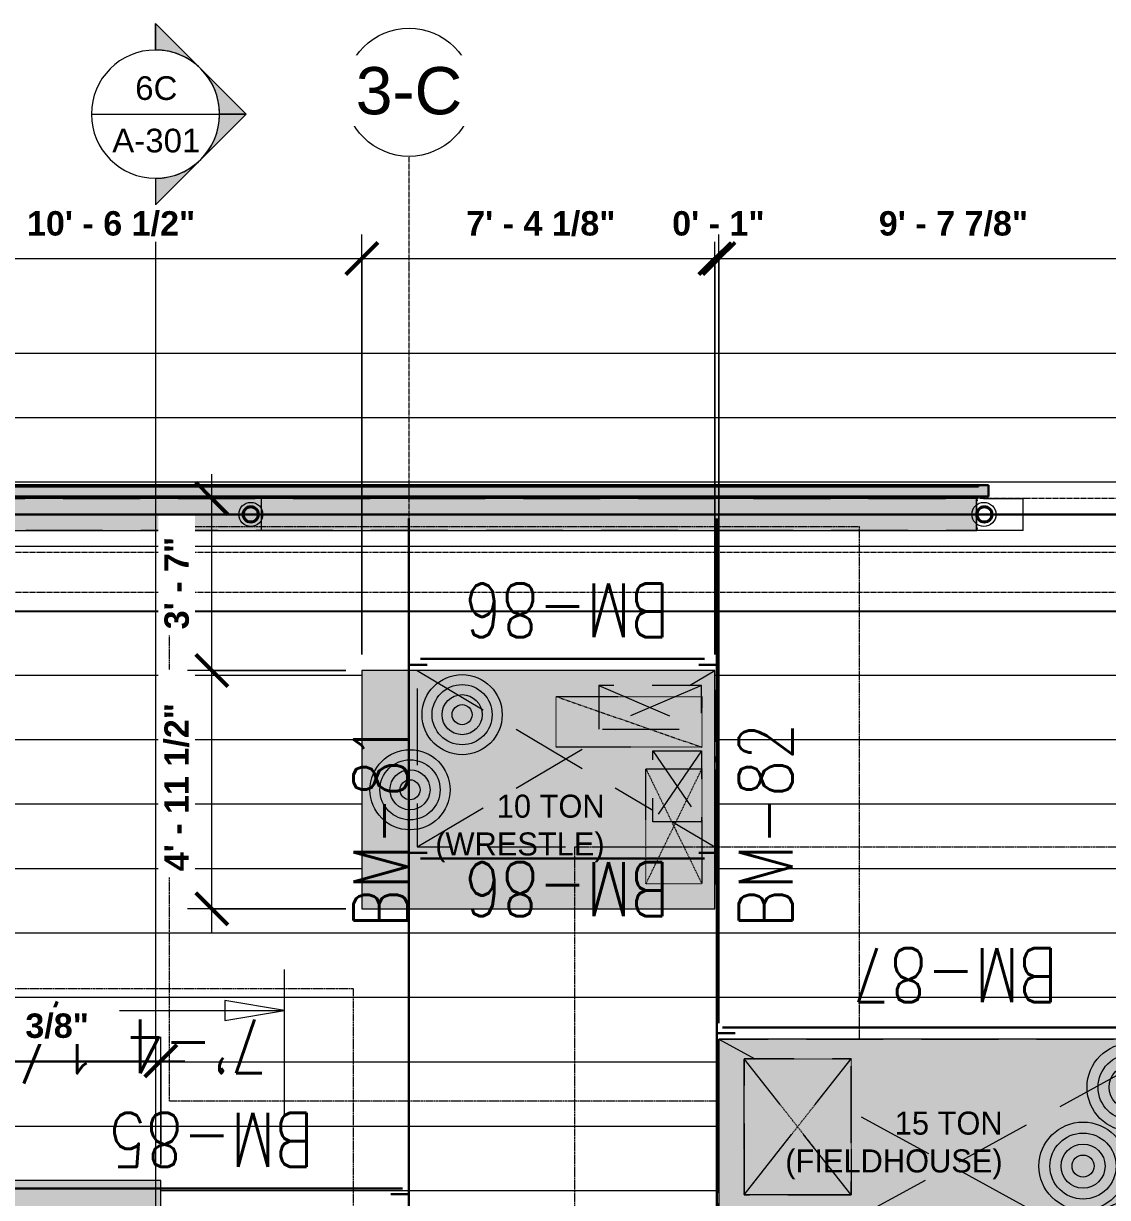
# Model space of a CAD drawing. Header units: inches. Extents: x 22781 to 29398, y -22943 to -22206.
# Drawn here: x 28753.7 to 29024.3, y -22520.6 to -22227.5 of the extents above; entities that cross this region are included whole.
import ezdxf

# ---------------------------------------------------------------- set-up
doc = ezdxf.new("R2010")
doc.units = ezdxf.units.IN
doc.header["$MEASUREMENT"] = 0
for name, pattern in [('Dash', [0.25, 0.125, -0.125]), ('Grid Line 1_2_', [0.875, 0.5, -0.125, 0.125, -0.125]), ('Hidden', [0.28125, 0.1875, -0.09375]), ('IMPORT-DASHED _3_', [0.187, 0.125, -0.062])]:
    doc.linetypes.add(name, pattern=pattern)
for name, color, linetype, lineweight in [('06A -Roof_dwg', 45, 'Continuous', 9), ('10', 90, 'Continuous', 9), ('11', 90, 'Continuous', 9), ('12', 90, 'Continuous', 9), ('2', 90, 'Continuous', 9), ('3', 90, 'Continuous', 9), ('4', 250, 'Continuous', 30), ('6', 90, 'Continuous', 9), ('A-ANNO-DIMS', 211, 'Continuous', 9), ('A-ANNO-DIMS-64', 211, 'Continuous', 9), ('A-ROOF-PATT', 132, 'Continuous', 13), ('A-WALL', 113, 'Continuous', 13), ('G-ANNO-SYMB', 111, 'Continuous', 9), ('M-EQPM', 50, 'Continuous', 13), ('M-EQPM-HDLN', 50, 'Dash', 9), ('M-EQPM-IDEN', 50, 'Continuous', 9), ('S-BEAM', 12, 'Continuous', 13), ('S-COLS', 52, 'Continuous', 13), ('S-GRID', 1, 'Continuous', 9), ('S-GRID-IDEN', 1, 'Continuous', 9)]:
    doc.layers.add(name, color=color, linetype=linetype, lineweight=lineweight)
doc.styles.add('Arial_2', font='arial.ttf', dxfattribs={"height": 11.802395})
doc.styles.add('Arial_3', font='arial.ttf', dxfattribs={"height": 5.901198})
doc.styles.add('Arial_B', font='arialbd.ttf', dxfattribs={"height": 6.088537})
doc.styles.add('Century Gothic_1', font='GOTHIC.TTF', dxfattribs={"height": 5.748447})
doc.styles.add('SIMPLEX', font='simplex_.ttf', dxfattribs={"width": 0.8, "height": 0.0875})
doc.dimstyles.new('OD_Dimension', dxfattribs={"dimscale": 12, "dimtxt": 6, "dimasz": 0.666667, "dimexe": 0.5, "dimexo": 0.333333, "dimgap": 0.333333, "dimtad": 1, "dimdec": 3, "dimrnd": 0.125, "dimzin": 1, "dimdsep": 46, "dimlunit": 4, "dimtxsty": 'Arial_B', "dimblk1": 'OBLIQUE', "dimblk2": 'OBLIQUE', "dimsah": 1, "dimcen": 0.09, "dimdle": 0.5, "dimazin": 0, "dimtfac": 1, "dimtdec": 4, "dimtix": 1, "dimtmove": 0, "dimatfit": 3, "dimfxl": 1, "dimtvp": 1, "dimtfill": 1, "dimfrac": 2, "dimtolj": 1, "dimtzin": 0, "dimlwd": 13, "dimlwe": 13, "dimarcsym": 2})

# ---------------------------------------------------------------- blocks, each defined once
blk = doc.blocks.new('Girt_C - 8_D-1779451-Roof Low - Callout 7')
at = {"layer": 'S-BEAM', "lineweight": 18}
for points in [[(22696.76, -22346.24), (22696.77, -22346.05), (22518.2, -22346.07), (22518.2, -22346.24), (22646.94, -22346.24)], [(22696.76, -22353.87), (22696.76, -22346.24), (22518.2, -22346.24), (22518.2, -22353.87), (22646.94, -22353.87)], [(22696.93, -22346.7), (22696.91, -22346.16), (22696.76, -22346.16), (22696.77, -22346.7)], [(22696.77, -22354.05), (22696.76, -22353.87), (22518.2, -22353.87), (22518.2, -22354.05), (22646.94, -22354.05)], [(22696.77, -22353.94), (22696.91, -22353.94), (22696.93, -22353.41), (22696.77, -22353.41), (22696.77, -22353.94)]]:
    blk.add_hatch(color=123, dxfattribs=at).paths.add_polyline_path(points, flags=0)
h = blk.add_hatch(color=123, dxfattribs=at)
h.paths.add_polyline_path([(22696.77, -22354.05), (22696.91, -22354.05), (22696.91, -22353.94), (22696.77, -22353.94)], flags=0)
h.paths.add_polyline_path([(22696.77, -22346.16), (22696.91, -22346.16), (22696.91, -22346.05), (22696.77, -22346.05)], flags=0)
at = {"layer": 'S-BEAM', "color": 63, "lineweight": 18}
for p, q in [((22696.77, -22346.05), (22518.2, -22346.05)), ((22696.76, -22346.24), (22696.76, -22353.87)), ((22696.93, -22346.7), (22696.76, -22346.7)), ((22696.91, -22346.05), (22696.77, -22346.05)), ((22696.77, -22346.16), (22696.91, -22346.16)), ((22696.77, -22350.04), (22696.77, -22346.24)), ((22696.93, -22346.63), (22696.91, -22346.05)), ((22696.91, -22346.16), (22696.93, -22346.7)), ((22696.93, -22346.7), (22696.93, -22346.63)), ((22696.77, -22353.87), (22696.77, -22350.06)), ((22518.2, -22354.05), (22696.77, -22354.05)), ((22696.93, -22353.41), (22696.76, -22353.41)), ((22696.91, -22353.94), (22696.77, -22353.94)), ((22696.77, -22354.05), (22696.91, -22354.05)), ((22696.93, -22353.41), (22696.91, -22353.94)), ((22696.91, -22354.05), (22696.93, -22353.48)), ((22696.93, -22353.48), (22696.93, -22353.41))]:
    blk.add_line(p, q, dxfattribs=at)
for centre, major_axis, start_param, end_param in [((22696.77, -22346.24), (0, 0.188), 0, 1.570796), ((22696.77, -22346.24), (0, 0.0782), 0.053099, 1.570796), ((22696.77, -22353.87), (0, 0.188), 1.570796, 3.141593), ((22696.77, -22353.87), (0, 0.0782), 1.570796, 3.104544)]:
    blk.add_ellipse(centre, major_axis=major_axis, ratio=0.041629, start_param=start_param, end_param=end_param, dxfattribs=at)
blk = doc.blocks.new('Carrier_48TC_Standard_Efficiency_Gas_Heat_Electric_Cooling_Packaged_Rooftop_Unit_3_to_15_nominal_tons - 15 ton 48TC__16-873539-Roof Low - Callout 7')
at = {"layer": 'M-EQPM', "lineweight": 18}
for color, points in [(125, [(-57.94, 31.69), (-57.94, -31.69), (57.94, -31.69), (57.94, 31.69), (-25.91, 31.69)]), (125, [(57.94, 27.31), (57.94, 15.44), (58.06, 15.44), (58.06, 27.31)]), (210, [(58.06, 10.32), (57.94, 10.32), (57.94, 9.31), (58.06, 9.31), (58.06, 10.27)]), (125, [(57.94, 6.69), (57.94, -25.06), (58.06, -25.06), (58.06, 6.69)])]:
    blk.add_hatch(color=color, dxfattribs=at).paths.add_polyline_path(points, flags=0)
at = {"layer": 'M-EQPM', "color": 63, "linetype": 'Hidden', "lineweight": 18}
for p, q in [((-105.94, -79.69), (-105.94, 67.69)), ((-105.94, 67.69), (93.94, 67.69)), ((93.94, 67.69), (93.94, -79.69)), ((93.94, -79.69), (-105.94, -79.69))]:
    blk.add_line(p, q, dxfattribs=at)
at = {"layer": 'M-EQPM', "color": 63, "lineweight": 18}
for p, q in [((57.94, 31.69), (-57.94, 31.69)), ((-57.94, 31.69), (-57.94, -31.69)), ((57.94, -31.69), (57.94, 31.69)), ((58.06, 27.31), (57.94, 27.31)), ((58.06, 27.31), (58.06, 15.44)), ((57.94, 15.44), (58.06, 15.44)), ((58.06, 10.34), (57.94, 10.34)), ((57.94, 9.29), (58.06, 9.29)), ((58.06, 10.32), (58.06, 10.34)), ((58.06, 10.34), (58.06, 9.29)), ((58.06, 9.29), (58.06, 9.31)), ((58.06, 6.69), (57.94, 6.69)), ((58.06, 6.69), (58.06, -25.06)), ((57.94, -25.06), (58.06, -25.06)), ((-57.94, -31.69), (57.94, -31.69))]:
    blk.add_line(p, q, dxfattribs=at)
for centre, radius in [((-44.94, 19.69), 11), ((-44.94, 19.69), 8.25), ((-44.94, 19.69), 5.5), ((-44.94, 19.69), 2.75), ((-32.94, 0), 11), ((-32.94, 0), 8.25), ((-32.94, 0), 5.5), ((-32.94, 0), 2.75), ((-44.94, -19.69), 11), ((-44.94, -19.69), 8.25), ((-44.94, -19.69), 5.5), ((-44.94, -19.69), 2.75)]:
    blk.add_circle(centre, radius, dxfattribs=at)
at = {"layer": 'M-EQPM-HDLN', "color": 63, "lineweight": 18}
for p, q in [((4.81, 25.31), (51.69, 12.69)), ((4.81, 12.69), (4.81, 25.31)), ((4.81, 25.31), (51.69, 25.31)), ((51.69, 25.31), (51.69, 12.69)), ((51.69, 12.69), (4.81, 12.69)), ((24.94, -26.81), (51.69, 7.19)), ((24.94, 7.19), (51.69, -26.81)), ((24.94, -26.81), (24.94, 7.19)), ((24.94, 7.19), (51.69, 7.19)), ((51.69, 7.19), (51.69, -26.81)), ((51.69, -26.81), (24.94, -26.81))]:
    blk.add_line(p, q, dxfattribs=at)
blk = doc.blocks.new('Carrier_48TC_Standard_Efficiency_Gas_Heat_Electric_Cooling_Packaged_Rooftop_Unit_3_to_15_nominal_tons - 6 ton 48TC__07-1350223-Roof Low - Callout 7')
at = {"layer": 'M-EQPM', "lineweight": 18}
for color, points in [(125, [(-37.19, 22), (-37.19, -22), (37.19, -22), (37.19, 22), (17.35, 22)]), (125, [(37.19, 19.75), (37.19, 9.25), (37.31, 9.25), (37.31, 19.75)]), (210, [(37.19, 5.26), (37.19, 4.24), (37.31, 4.24), (37.31, 5.26)]), (125, [(37.19, 1.37), (37.19, -15.38), (37.31, -15.38), (37.31, 1.37)])]:
    blk.add_hatch(color=color, dxfattribs=at).paths.add_polyline_path(points, flags=0)
at = {"layer": 'M-EQPM', "color": 63, "linetype": 'Hidden', "lineweight": 18}
for p, q in [((-85.19, -70), (-85.19, 58)), ((-85.19, 58), (73.19, 58)), ((73.19, 58), (73.19, -70)), ((73.19, -70), (-85.19, -70))]:
    blk.add_line(p, q, dxfattribs=at)
at = {"layer": 'M-EQPM', "color": 63, "lineweight": 18}
for p, q in [((37.19, 22), (-37.19, 22)), ((-37.19, 22), (-37.19, -22)), ((37.19, -22), (37.19, 22)), ((37.31, 19.75), (37.19, 19.75)), ((37.31, 19.75), (37.31, 9.25)), ((37.19, 9.25), (37.31, 9.25)), ((37.31, 5.27), (37.19, 5.27)), ((37.19, 4.23), (37.31, 4.23)), ((37.31, 5.26), (37.31, 5.27)), ((37.31, 5.27), (37.31, 4.23)), ((37.31, 4.23), (37.31, 4.24)), ((37.31, 1.37), (37.19, 1.37)), ((37.31, 1.37), (37.31, -15.38)), ((37.19, -15.38), (37.31, -15.38)), ((-37.19, -22), (37.19, -22))]:
    blk.add_line(p, q, dxfattribs=at)
for radius in [13, 9.75, 6.5, 3.25]:
    blk.add_circle((-23.19, 8), radius, dxfattribs=at)
at = {"layer": 'M-EQPM-HDLN', "color": 63, "lineweight": 18}
for p, q in [((8.19, 18.25), (33.81, 7.37)), ((8.19, 7.37), (8.19, 18.25)), ((8.19, 18.25), (33.81, 18.25)), ((33.81, 18.25), (33.81, 7.37)), ((33.81, 7.37), (8.19, 7.37)), ((21.69, -15.75), (33.81, 2)), ((21.69, 2), (33.81, -15.75)), ((21.69, -15.75), (21.69, 2)), ((21.69, 2), (33.81, 2)), ((33.81, 2), (33.81, -15.75)), ((33.81, -15.75), (21.69, -15.75))]:
    blk.add_line(p, q, dxfattribs=at)
blk = doc.blocks.new('Carrier_48TC_Standard_Efficiency_Gas_Heat_Electric_Cooling_Packaged_Rooftop_Unit_3_to_15_nominal_tons - 10 ton 48TC__12-1646492-Roof Low - Callout 7')
at = {"layer": 'M-EQPM', "lineweight": 18}
for color, points in [(125, [(44.06, -29.75), (44.06, 29.75), (-44.06, 29.75), (-44.06, -29.75), (24.78, -29.75)]), (125, [(44.06, 12.12), (44.19, 12.12), (44.19, 24.75), (44.06, 24.75)]), (210, [(44.19, 7.12), (44.19, 8.13), (44.06, 8.13), (44.06, 7.12)]), (125, [(44.06, -23.5), (44.19, -23.5), (44.19, 4.87), (44.06, 4.87), (44.06, 4.75)])]:
    blk.add_hatch(color=color, dxfattribs=at).paths.add_polyline_path(points, flags=0)
at = {"layer": 'M-EQPM', "color": 63, "linetype": 'Hidden', "lineweight": 18}
for p, q in [((-92.06, -77.75), (-92.06, 65.75)), ((-92.06, 65.75), (80.06, 65.75)), ((80.06, 65.75), (80.06, -62.25)), ((45.06, -77.75), (-92.06, -77.75))]:
    blk.add_line(p, q, dxfattribs=at)
at = {"layer": 'M-EQPM', "color": 63, "lineweight": 18}
for p, q in [((44.06, 29.75), (-44.06, 29.75)), ((-44.06, 29.75), (-44.06, -29.75)), ((44.06, -29.75), (44.06, 29.75)), ((44.19, 24.75), (44.06, 24.75)), ((44.19, 24.75), (44.19, 12.12)), ((44.06, 12.12), (44.19, 12.12)), ((44.19, 8.15), (44.06, 8.15)), ((44.06, 7.1), (44.19, 7.1)), ((44.19, 8.13), (44.19, 8.15)), ((44.19, 8.15), (44.19, 7.1)), ((44.19, 7.1), (44.19, 7.12)), ((44.19, 4.87), (44.06, 4.87)), ((44.19, 4.87), (44.19, -23.5)), ((44.06, -23.5), (44.19, -23.5)), ((-44.06, -29.75), (44.06, -29.75))]:
    blk.add_line(p, q, dxfattribs=at)
for centre, radius in [((-19.06, 18.75), 10), ((-19.06, 18.75), 7.5), ((-19.06, 18.75), 5), ((-19.06, 18.75), 2.5), ((-32.06, 0), 10), ((-32.06, 0), 7.5), ((-32.06, 0), 5), ((-32.06, 0), 2.5)]:
    blk.add_circle(centre, radius, dxfattribs=at)
at = {"layer": 'M-EQPM-HDLN', "color": 63, "lineweight": 18}
for p, q in [((4.44, 23.25), (40.81, 10.62)), ((4.44, 10.62), (4.44, 23.25)), ((4.44, 23.25), (40.81, 23.25)), ((40.81, 23.25), (40.81, 10.62)), ((40.81, 10.62), (4.44, 10.62)), ((26.81, -23.5), (40.81, 5.25)), ((26.81, 5.25), (40.81, -23.5)), ((26.81, -23.5), (26.81, 5.25)), ((26.81, 5.25), (40.81, 5.25)), ((40.81, 5.25), (40.81, -23.5)), ((40.81, -23.5), (26.81, -23.5))]:
    blk.add_line(p, q, dxfattribs=at)
blk = doc.blocks.new('Girt_C - 8_D-1783450-Roof Low - Callout 7')
at = {"layer": 'S-BEAM', "lineweight": 18}
for points in [[(22518.2, -22346.24), (22518.2, -22346.05), (22065.85, -22346.05), (22065.85, -22346.24), (22508.09, -22346.24)], [(22518.2, -22354.05), (22518.2, -22353.87), (22069.45, -22353.87), (22069.55, -22353.93), (22069.58, -22354), (22069.71, -22354.05), (22508.09, -22354.05)]]:
    blk.add_hatch(color=123, dxfattribs=at).paths.add_polyline_path(points, flags=0)
h = blk.add_hatch(color=123, dxfattribs=at)
h.paths.add_polyline_path([(22518.2, -22353.87), (22518.2, -22346.24), (22065.85, -22346.24), (22065.85, -22348.1), (22066.09, -22348.1), (22066.89, -22348.5), (22067.44, -22349.19), (22067.64, -22350.05), (22067.42, -22350.95), (22066.89, -22351.62), (22066.09, -22352), (22065.85, -22352), (22065.85, -22353.87), (22517.44, -22353.87)], flags=0)
h.paths.add_polyline_path([(22516.09, -22352), (22515.2, -22352), (22514.39, -22351.61), (22513.84, -22350.92), (22513.64, -22350.05), (22513.86, -22349.16), (22514.39, -22348.49), (22515.2, -22348.1), (22516.09, -22348.1), (22516.89, -22348.5), (22517.44, -22349.19), (22517.64, -22350.05), (22517.42, -22350.95), (22516.89, -22351.62), (22516.41, -22351.85)], flags=0)
h.paths.add_polyline_path([(22291.2, -22352), (22290.39, -22351.61), (22289.84, -22350.92), (22289.64, -22350.05), (22289.86, -22349.16), (22290.39, -22348.49), (22291.2, -22348.1), (22292.09, -22348.1), (22292.89, -22348.5), (22293.44, -22349.19), (22293.64, -22350.05), (22293.42, -22350.95), (22292.89, -22351.62), (22292.09, -22352), (22291.64, -22352)], flags=0)
h.paths.add_polyline_path([(22515.64, -22351.85), (22516.54, -22351.61), (22517.2, -22350.92), (22517.44, -22350.05), (22517.19, -22349.16), (22516.5, -22348.49), (22515.64, -22348.26), (22514.74, -22348.5), (22514.08, -22349.19), (22513.85, -22350.05), (22514.09, -22350.95), (22514.78, -22351.62), (22515.2, -22351.73)], flags=0)
h.paths.add_polyline_path([(22291.64, -22351.85), (22292.54, -22351.61), (22293.2, -22350.92), (22293.44, -22350.05), (22293.19, -22349.16), (22292.5, -22348.49), (22291.64, -22348.26), (22290.74, -22348.5), (22290.08, -22349.19), (22289.85, -22350.05), (22290.09, -22350.95), (22290.78, -22351.62), (22291.2, -22351.73)], flags=0)
h.paths.add_polyline_path([(22065.85, -22351.79), (22066.54, -22351.61), (22067.2, -22350.92), (22067.44, -22350.05), (22067.19, -22349.16), (22066.54, -22348.5), (22065.85, -22348.31), (22065.85, -22351.62)], flags=0)
at = {"layer": 'S-BEAM', "color": 63, "lineweight": 18}
for p, q in [((22518.2, -22346.05), (22065.85, -22346.05)), ((22065.85, -22346.24), (22065.85, -22346.05)), ((22065.85, -22348.1), (22065.85, -22346.24)), ((22518.2, -22346.05), (22518.2, -22346.24)), ((22518.2, -22346.24), (22518.2, -22353.87)), ((22065.85, -22351.79), (22065.85, -22348.31)), ((22065.85, -22353.87), (22065.85, -22352)), ((22065.85, -22354.05), (22518.2, -22354.05)), ((22518.2, -22353.87), (22518.2, -22354.05))]:
    blk.add_line(p, q, dxfattribs=at)
blk = doc.blocks.new('06A -Roof_dwg_ARROW-1773385-Roof Low - Callout 7')
at = {"layer": '2', "flags": 128}
blk.add_lwpolyline([(-14.87457, -2.479095), (-14.87457, 2.479095), (0, 0)], close=True, dxfattribs=at)
blk = doc.blocks.new('06A -Roof_dwg-1773384-Roof Low - Callout 7')
at = {"layer": '10'}
for centre in [(5.0945, -7.1865), (5.0945, -8.3778)]:
    blk.add_circle(centre, 0.0196, dxfattribs=at)
at = {"layer": '12'}
blk.add_line((4.1158, -7.2411), (4.3548, -7.2411), dxfattribs=at)
at = {"layer": '2'}
blk.add_line((4.2882, -4.2307), (4.2882, -7.2411), dxfattribs=at)
at = {"layer": '4'}
for p, q in [((5.0945, -9.0077), (5.0945, -4.2307)), ((3.999, -6.5668), (3.999, -7.4329)), ((3.9895, -7.4141), (3.9895, -7.4435)), ((5.0876, -7.4435), (3.8449, -7.4435)), ((4.5447, -7.4729), (4.5447, -7.4435)), ((4.8501, -7.4729), (4.8501, -7.4435)), ((4.5352, -7.4623), (4.5352, -7.9236)), ((4.8596, -7.4623), (4.8596, -7.9236)), ((4.5447, -7.944), (4.5447, -7.9146)), ((4.8501, -7.944), (4.8501, -7.9146)), ((5.0876, -7.944), (3.8449, -7.944)), ((4.2512, -7.9735), (4.2512, -7.944)), ((4.2606, -7.953), (4.2606, -8.696))]:
    blk.add_line(p, q, dxfattribs=at)
at = {"layer": '6', "linetype": 'IMPORT-DASHED _3_'}
for p, q in [((4.5542, -7.4566), (4.7454, -7.7798)), ((4.8406, -7.4566), (4.6139, -7.8399)), ((4.8162, -7.752), (4.7454, -7.9188)), ((4.7104, -7.9188), (4.5949, -7.8399)), ((4.5949, -7.872), (4.5542, -7.9408)), ((4.2417, -7.9473), (4.2099, -8.0053)), ((3.9886, -8.1621), (4.2099, -7.988)), ((3.9528, -8.1735), (4.2417, -8.7017))]:
    blk.add_line(p, q, dxfattribs=at)
at = {"layer": '6'}
blk.add_line((5.0685, -8.4417), (5.1206, -8.4417), dxfattribs=at)
at = {"layer": '6', "linetype": 'IMPORT-DASHED _3_', "flags": 128}
for points in [[(5.0685, -8.4417), (5.0685, -4.2828), (2.2479, -4.2828), (2.2479, -9.0337), (4.4858, -9.0337), (4.4858, -9.0858), (2.1958, -9.0858), (2.1958, -4.2307), (5.1206, -4.2307), (5.1206, -8.4417)], [(4.8162, -7.8995), (4.8406, -7.9408), (4.8406, -7.4566), (4.5542, -7.4566), (4.5542, -7.9408), (4.8406, -7.9408)], [(4.8162, -7.9188), (4.7454, -7.752), (4.7454, -7.9188), (4.8162, -7.9188), (4.8162, -7.752), (4.7454, -7.752)], [(4.7104, -7.8399), (4.7104, -7.9188), (4.5949, -7.9188), (4.5949, -7.8399), (4.7104, -7.8399), (4.5949, -7.9188)], [(3.8291, -8.7017), (3.8291, -7.9473), (4.2417, -7.9473), (4.2417, -8.7017), (3.8291, -8.7017), (4.1242, -8.1621)], [(3.9886, -7.988), (4.2099, -8.1621), (4.2099, -7.988), (3.9886, -7.988), (3.9886, -8.1621), (4.2099, -8.1621)]]:
    blk.add_lwpolyline(points, dxfattribs=at)
at = {"extrusion": (0, 0, -1), "xscale": 0.00651042, "yscale": 0.00651042, "zscale": -0.00651042, "rotation": 270}
blk.add_blockref('06A -Roof_dwg_ARROW-1773385-Roof Low - Callout 7', (-4.2882, -7.2411), dxfattribs=at)
at = {"layer": '11', "color": 7, "insert": (4.1862, -7.2135), "char_height": 0.0875, "width": 0.645621, "attachment_point": 1, "rotation": 90, "line_spacing_factor": 1.118713, "style": 'SIMPLEX'}
blk.add_mtext('7\'-4 1/8"', dxfattribs=at)
at = {"layer": '3', "color": 7, "char_height": 0.0875, "width": 0.444388, "attachment_point": 1, "rotation": 90, "line_spacing_factor": 1.118713, "style": 'SIMPLEX'}
for s, insert in [('BM-85', (4.0343, -7.289)), ('BM-86', (4.4417, -7.867)), ('BM-86', (4.8949, -7.867)), ('BM-87', (4.3019, -8.498))]:
    blk.add_mtext(s, dxfattribs=dict(at, insert=insert))
at = {"layer": '3', "color": 7, "char_height": 0.0875, "attachment_point": 1, "line_spacing_factor": 1.118713, "style": 'SIMPLEX'}
for s, insert, width in [('BM-81', (4.4225, -7.3536), 0.428667), ('BM-82', (4.4225, -7.9793), 0.444388)]:
    blk.add_mtext(s, dxfattribs=dict(at, insert=insert, width=width))
blk = doc.blocks.new('Section - Section Head - Filled-1526-Roof Low - Callout 7')
at = {"layer": 'G-ANNO-SYMB'}
h = blk.add_hatch(color=256, dxfattribs=at)
edge = h.paths.add_edge_path(flags=0)
edge.add_line((-0.4268, 0.1768), (-0.25, 0.3536))
edge.add_line((-0.25, 0.3536), (-0.25, 0.25))
edge.add_arc((-0.25, 0), 0.25, 90, 135)
h = blk.add_hatch(color=256, dxfattribs=at)
edge = h.paths.add_edge_path(flags=0)
edge.add_arc((-0.25, 0), 0.25, 45, 90)
edge.add_line((-0.25, 0.25), (-0.25, 0.3536))
edge.add_line((-0.25, 0.3536), (-0.0732, 0.1768))
h = blk.add_hatch(color=256, dxfattribs=at)
edge = h.paths.add_edge_path(flags=0)
edge.add_arc((-0.25, 0), 0.2503, 137.9216, 180)
edge.add_line((-0.5003, 0), (-0.6036, 0))
edge.add_line((-0.6036, 0), (-0.4358, 0.1678))
h = blk.add_hatch(color=256, dxfattribs=at)
edge = h.paths.add_edge_path(flags=0)
edge.add_line((-0.0642, 0.1678), (0.1036, 0))
edge.add_line((0.1036, 0), (0.0003, 0))
edge.add_arc((-0.25, 0), 0.2503, 0, 42.0784)
for p, q in [((-0.25, 0.3536), (-0.6036, 0)), ((-0.25, 0.3536), (-0.4268, 0.1768)), ((-0.25, 0.3536), (0.1036, 0)), ((-0.25, 0.25), (-0.25, 0.3536)), ((-0.0732, 0.1768), (-0.25, 0.3536)), ((-0.25, 0.3536), (-0.25, 0.25)), ((-0.4358, 0.1678), (-0.6036, 0)), ((0.1036, 0), (-0.0642, 0.1678)), ((-0.6036, 0), (-0.5003, 0)), ((0.0003, 0), (0.1036, 0)), ((-0.5, 0), (-0.6036, 0)), ((0, 0), (0.1036, 0))]:
    blk.add_line(p, q, dxfattribs=at)
for radius, start, end in [(0.25, 360, 180), (0.25, 90, 135), (0.25, 45, 90), (0.2503, 137.9216, 180), (0.2503, 0, 42.0784), (0.25, 180, 360)]:
    blk.add_arc((-0.25, 0), radius, start, end, dxfattribs=at)
blk = doc.blocks.new('Grid - Grid Head - Circle-14747-Roof Low - Callout 7')
at = {"layer": 'S-GRID-IDEN'}
blk.add_circle((0, 0), 0.25, dxfattribs=at)
blk = doc.blocks.new('DIMBLOCK25-Roof Low - Callout 7')
at = {"layer": 'A-ANNO-DIMS-64', "lineweight": 13}
for p, q in [((28711.64, -22385.05), (28711.64, -22280.17)), ((28838.2, -22385.05), (28838.2, -22280.17)), ((28711.64, -22286.17), (28838.2, -22286.17)), ((28711.64, -22286.17), (28711.64, -22385.05)), ((28838.2, -22286.17), (28838.2, -22385.05))]:
    blk.add_line(p, q, dxfattribs=at)
at = {"layer": 'A-ANNO-DIMS-64', "lineweight": 50}
for p, q in [((28711.64, -22286.17), (28715.64, -22282.17)), ((28838.2, -22286.17), (28842.2, -22282.17)), ((28711.64, -22286.17), (28707.64, -22290.17)), ((28838.2, -22286.17), (28834.2, -22290.17))]:
    blk.add_line(p, q, dxfattribs=at)
at = {"layer": 'A-ANNO-DIMS-64', "color": 0, "lineweight": 13, "insert": (28754.59, -22274.36), "char_height": 6.0885, "width": 48.8, "attachment_point": 1, "line_spacing_factor": 0.938532, "style": 'Arial_B', "bg_fill": 3, "box_fill_scale": 1.25, "bg_fill_color": 0, "bg_fill_transparency": 0}
blk.add_mtext('10\' - 6 1/2"', dxfattribs=at)
blk = doc.blocks.new('_Oblique')
at = {"color": 0, "linetype": 'ByBlock', "lineweight": -2}
blk.add_line((-0.5, -0.5), (0.5, 0.5), dxfattribs=at)
blk = doc.blocks.new('DIMBLOCK26-Roof Low - Callout 7')
at = {"layer": 'A-ANNO-DIMS-64', "lineweight": 13}
for p, q in [((28838.2, -22385.05), (28838.2, -22280.17)), ((28926.33, -22385.05), (28926.33, -22280.17)), ((28838.2, -22286.17), (28926.33, -22286.17)), ((28838.2, -22286.17), (28838.2, -22385.05)), ((28926.33, -22286.17), (28926.33, -22385.05))]:
    blk.add_line(p, q, dxfattribs=at)
at = {"layer": 'A-ANNO-DIMS-64', "lineweight": 50}
for p, q in [((28838.2, -22286.17), (28842.2, -22282.17)), ((28926.33, -22286.17), (28930.33, -22282.17)), ((28838.2, -22286.17), (28834.2, -22290.17)), ((28926.33, -22286.17), (28922.33, -22290.17))]:
    blk.add_line(p, q, dxfattribs=at)
at = {"layer": 'A-ANNO-DIMS-64', "color": 0, "lineweight": 13, "insert": (28864.22, -22274.36), "char_height": 6.0885, "width": 43.3143, "attachment_point": 1, "line_spacing_factor": 0.938532, "style": 'Arial_B', "bg_fill": 3, "box_fill_scale": 1.25, "bg_fill_color": 0, "bg_fill_transparency": 0}
blk.add_mtext('7\' - 4 1/8"', dxfattribs=at)
blk = doc.blocks.new('DIMBLOCK27-Roof Low - Callout 7')
at = {"layer": 'A-ANNO-DIMS-64', "lineweight": 13}
for p, q in [((28926.33, -22385.05), (28926.33, -22280.17)), ((28927.33, -22477.05), (28927.33, -22280.17)), ((28926.33, -22286.17), (28927.33, -22286.17)), ((28926.33, -22286.17), (28926.33, -22385.05)), ((28927.33, -22286.17), (28927.33, -22477.05))]:
    blk.add_line(p, q, dxfattribs=at)
at = {"layer": 'A-ANNO-DIMS-64', "lineweight": 50}
for p, q in [((28926.33, -22286.17), (28930.33, -22282.17)), ((28927.33, -22286.17), (28931.33, -22282.17)), ((28926.33, -22286.17), (28922.33, -22290.17)), ((28927.33, -22286.17), (28923.33, -22290.17))]:
    blk.add_line(p, q, dxfattribs=at)
at = {"layer": 'A-ANNO-DIMS-64', "color": 0, "lineweight": 13, "insert": (28915.64, -22274.36), "char_height": 6.089, "width": 26.8571, "attachment_point": 1, "line_spacing_factor": 0.938532, "style": 'Arial_B', "bg_fill": 3, "box_fill_scale": 1.25, "bg_fill_color": 0, "bg_fill_transparency": 0}
blk.add_mtext('0\' - 1"', dxfattribs=at)
blk = doc.blocks.new('DIMBLOCK28-Roof Low - Callout 7')
at = {"layer": 'A-ANNO-DIMS-64', "lineweight": 13}
for p, q in [((28927.33, -22477.05), (28927.33, -22280.17)), ((29043.2, -22429.05), (29043.2, -22280.17)), ((28927.33, -22286.17), (29043.2, -22286.17)), ((28927.33, -22286.17), (28927.33, -22477.05)), ((29043.2, -22286.17), (29043.2, -22429.05))]:
    blk.add_line(p, q, dxfattribs=at)
at = {"layer": 'A-ANNO-DIMS-64', "lineweight": 50}
for p, q in [((28927.33, -22286.17), (28931.33, -22282.17)), ((29043.2, -22286.17), (29047.2, -22282.17)), ((28927.33, -22286.17), (28923.33, -22290.17)), ((29043.2, -22286.17), (29039.2, -22290.17))]:
    blk.add_line(p, q, dxfattribs=at)
at = {"layer": 'A-ANNO-DIMS-64', "color": 0, "lineweight": 13, "insert": (28967.22, -22274.36), "char_height": 6.0885, "width": 43.3143, "attachment_point": 1, "line_spacing_factor": 0.938532, "style": 'Arial_B', "bg_fill": 3, "box_fill_scale": 1.25, "bg_fill_color": 0, "bg_fill_transparency": 0}
blk.add_mtext('9\' - 7 7/8"', dxfattribs=at)
blk = doc.blocks.new('DIMBLOCK45-Roof Low - Callout 7')
at = {"layer": 'A-ANNO-DIMS-64', "lineweight": 13}
for p, q in [((28713.64, -22512.37), (28713.64, -22480.44)), ((28788.02, -22512.37), (28788.02, -22480.44)), ((28713.64, -22486.44), (28794.02, -22486.44)), ((28713.64, -22486.44), (28713.64, -22512.37)), ((28788.02, -22486.44), (28788.02, -22512.37))]:
    blk.add_line(p, q, dxfattribs=at)
at = {"layer": 'A-ANNO-DIMS-64', "lineweight": 50}
for p, q in [((28713.64, -22486.44), (28717.64, -22482.44)), ((28788.02, -22486.44), (28792.02, -22482.44)), ((28713.64, -22486.44), (28709.64, -22490.44)), ((28788.02, -22486.44), (28784.02, -22490.44))]:
    blk.add_line(p, q, dxfattribs=at)
at = {"layer": 'A-ANNO-DIMS-64', "color": 0, "lineweight": 13, "insert": (28732.78, -22474.64), "char_height": 6.0885, "width": 43.3143, "attachment_point": 1, "line_spacing_factor": 0.938532, "style": 'Arial_B', "bg_fill": 3, "box_fill_scale": 1.25, "bg_fill_color": 0, "bg_fill_transparency": 0}
blk.add_mtext('6\' - 2 3/8"', dxfattribs=at)
blk = doc.blocks.new('DIMBLOCK46-Roof Low - Callout 7')
at = {"layer": 'A-ANNO-DIMS-64', "lineweight": 50}
for p, q in [((28800.7, -22389.05), (28796.7, -22385.05)), ((28800.7, -22389.05), (28804.7, -22393.05)), ((28800.7, -22448.55), (28796.7, -22444.55)), ((28800.7, -22448.55), (28804.7, -22452.55))]:
    blk.add_line(p, q, dxfattribs=at)
at = {"layer": 'A-ANNO-DIMS-64', "lineweight": 13}
for p, q in [((28834.2, -22389.05), (28794.7, -22389.05)), ((28800.7, -22454.55), (28800.7, -22389.05)), ((28800.7, -22389.05), (28834.2, -22389.05)), ((28834.2, -22448.55), (28794.7, -22448.55)), ((28800.7, -22448.55), (28834.2, -22448.55))]:
    blk.add_line(p, q, dxfattribs=at)
at = {"layer": 'A-ANNO-DIMS-64', "color": 0, "lineweight": 13, "insert": (28788.89, -22439.14), "char_height": 6.0885, "width": 48.8, "attachment_point": 1, "rotation": 90, "line_spacing_factor": 0.938532, "style": 'Arial_B', "bg_fill": 3, "box_fill_scale": 1.25, "bg_fill_color": 0, "bg_fill_transparency": 0}
blk.add_mtext('4\' - 11 1/2"', dxfattribs=at)
blk = doc.blocks.new('DIMBLOCK47-Roof Low - Callout 7')
at = {"layer": 'A-ANNO-DIMS-64', "lineweight": 13}
for p, q in [((28800.7, -22389.05), (28800.7, -22340.05)), ((28799.04, -22346.05), (28806.7, -22346.05)), ((28800.7, -22346.05), (28799.04, -22346.05)), ((28834.2, -22389.05), (28794.7, -22389.05)), ((28800.7, -22389.05), (28834.2, -22389.05))]:
    blk.add_line(p, q, dxfattribs=at)
at = {"layer": 'A-ANNO-DIMS-64', "lineweight": 50}
for p, q in [((28800.7, -22346.05), (28796.7, -22342.05)), ((28800.7, -22346.05), (28804.7, -22350.05)), ((28800.7, -22389.05), (28796.7, -22385.05)), ((28800.7, -22389.05), (28804.7, -22393.05))]:
    blk.add_line(p, q, dxfattribs=at)
at = {"layer": 'A-ANNO-DIMS-64', "color": 0, "lineweight": 13, "insert": (28788.89, -22378.74), "char_height": 6.089, "width": 26.8571, "attachment_point": 1, "rotation": 90, "line_spacing_factor": 0.938532, "style": 'Arial_B', "bg_fill": 3, "box_fill_scale": 1.25, "bg_fill_color": 0, "bg_fill_transparency": 0}
blk.add_mtext('3\' - 7"', dxfattribs=at)

msp = doc.modelspace()

# ---------------------------------------------------------------- hatches: boundary and pattern name
at = {"layer": 'A-ROOF-PATT', "lineweight": 9}
h = msp.add_hatch(dxfattribs=at)
h.set_pattern_fill('FP_28', color=43, style=0, pattern_type=2)
h.set_pattern_definition([(0, (6332.484, -180.953), (0, 16.082), [])])
h.paths.add_polyline_path([(28282.2179, -22808.3028), (28352.7008, -22808.3028), (28352.7008, -22786.5528), (28353.1383, -22786.5528), (28353.1383, -22342.7403), (28994.5758, -22342.7403), (28994.5758, -22345.5528), (28355.9508, -22345.5528), (28355.9508, -22785.8028), (28356.4508, -22785.8028), (28356.4759, -22349.9544), (28358.4733, -22349.9544), (28358.6726, -22349.1553), (28359.2038, -22348.4891), (28360.0058, -22348.103), (28360.6558, -22348.103), (28360.6558, -22346.0528), (28991.7192, -22346.0528), (28991.7359, -22346.6987), (28991.5781, -22346.6987), (28991.5781, -22350.0428), (28991.7976, -22349.1553), (28992.3288, -22348.4891), (28993.1308, -22348.103), (28994.0209, -22348.103), (28994.8301, -22348.4983), (28995.3778, -22349.185), (28995.5758, -22350.0528), (28995.354, -22350.9503), (28994.8228, -22351.6165), (28994.0209, -22352.0027), (28993.1308, -22352.0027), (28992.3215, -22351.6073), (28991.7739, -22350.9206), (28991.5781, -22350.0628), (28991.5781, -22353.408), (28991.7358, -22353.408), (28991.7171, -22354.0528), (28364.4508, -22354.0528), (28364.4508, -22785.8028), (29092.7008, -22785.8028), (29092.7008, -22446.6778), (29105.4508, -22446.6778), (29105.4508, -22372.8028), (29081.1998, -22372.8028), (29081.1998, -22372.3028), (29076.2008, -22372.3028), (29076.2008, -22370.5528), (29074.7623, -22370.5528), (29074.7623, -22369.5528), (29073.7008, -22369.5528), (29073.7008, -22308.0945), (28289.7008, -22308.0945), (28289.7008, -22519.0528), (28271.4062, -22519.0528), (28271.4062, -22808.3028)], flags=0)
h.paths.add_polyline_path([(28830.201, -22740.4591), (28826.701, -22740.4591), (28826.701, -22737.3028), (28821.1151, -22737.3028), (28821.1151, -22740.4591), (28811.1151, -22740.4591), (28811.1151, -22737.3028), (28747.8573, -22737.3028), (28747.8573, -22650.9278), (28875.7323, -22650.9278), (28875.7323, -22737.3028), (28830.201, -22737.3028)], flags=0)
h.paths.add_polyline_path([(28763.5913, -22560.3653), (28713.6428, -22560.3653), (28713.6428, -22558.1153), (28713.5178, -22558.1153), (28713.5178, -22557.4903), (28711.6428, -22557.4903), (28711.6428, -22544.8653), (28713.6428, -22544.8653), (28713.6428, -22543.6209), (28713.5178, -22543.6209), (28713.5178, -22542.6097), (28713.6428, -22542.6097), (28713.6428, -22539.7403), (28713.5178, -22539.7403), (28713.5178, -22522.9903), (28713.6428, -22522.9903), (28713.6428, -22516.3653), (28788.0178, -22516.3653), (28788.0178, -22560.3653)], flags=0)
h.paths.add_polyline_path([(29011.1769, -22544.4278), (28927.3258, -22544.4278), (28927.3258, -22540.0528), (28927.2008, -22540.0528), (28927.2008, -22528.1778), (28927.3258, -22528.1778), (28927.3258, -22523.0584), (28927.2008, -22523.0584), (28927.2008, -22522.0472), (28927.3258, -22522.0472), (28927.3258, -22519.4278), (28927.2008, -22519.4278), (28927.2008, -22487.6778), (28927.3258, -22487.6778), (28927.3258, -22481.0528), (29043.2008, -22481.0528), (29043.2008, -22544.4278)], flags=0)
h.paths.add_polyline_path([(28867.8258, -22448.5528), (28838.2008, -22448.5528), (28838.2008, -22389.0528), (28926.3258, -22389.0528), (28926.3258, -22394.0528), (28926.4508, -22394.0528), (28926.4508, -22406.6778), (28926.3258, -22406.6778), (28926.3258, -22410.6722), (28926.4508, -22410.6722), (28926.4508, -22411.6834), (28926.3258, -22411.6834), (28926.3258, -22413.9278), (28926.4508, -22413.9278), (28926.4508, -22442.3028), (28926.3258, -22442.3028), (28926.3258, -22448.5528), (28867.9391, -22448.5528)], flags=0)
h.paths.add_polyline_path([(28629.3412, -22448.5524), (28623.5137, -22448.5524), (28623.5137, -22389.0524), (28711.6387, -22389.0524), (28711.6387, -22394.0524), (28711.7637, -22394.0524), (28711.7637, -22406.6774), (28711.6387, -22406.6774), (28711.6387, -22410.6718), (28711.7637, -22410.6718), (28711.7637, -22411.683), (28711.6387, -22411.683), (28711.6387, -22413.9274), (28711.7637, -22413.9274), (28711.7637, -22442.3024), (28711.6387, -22442.3024), (28711.6387, -22448.5524), (28646.6974, -22448.5524)], flags=0)
h.paths.add_polyline_path([(29076.2633, -22372.2403), (29078.8883, -22372.2403), (29078.8883, -22371.9401), (29078.7008, -22371.9401), (29078.7008, -22371.8776), (29076.2633, -22371.8776)], flags=0)
h.paths.add_polyline_path([(28993.5758, -22351.8478), (28994.4733, -22351.6073), (28995.1383, -22350.9206), (28995.3708, -22350.0528), (28995.1303, -22349.1553), (28994.4392, -22348.4891), (28993.5758, -22348.2578), (28992.6783, -22348.4983), (28992.0133, -22349.185), (28991.7808, -22350.0528), (28992.0213, -22350.9503), (28992.7125, -22351.6165), (28993.1308, -22351.7286)], flags=0)
h.paths.add_polyline_path([(28360.0058, -22349.9544), (28360.6558, -22349.9544), (28360.6558, -22348.3127), (28360.4508, -22348.2578), (28359.5533, -22348.4983), (28358.8883, -22349.185), (28358.6822, -22349.9544), (28359.5533, -22349.9544)], flags=0)
at = {"layer": 'A-WALL', "lineweight": 5}
msp.add_hatch(color=252, dxfattribs=at).paths.add_polyline_path([(28992.0758, -22343.0528), (28992.0758, -22342.7403), (28353.4508, -22342.7403), (28353.4508, -22343.0528), (28941.7522, -22343.0528)], flags=0)
at = {"layer": 'A-WALL', "lineweight": 30}
msp.add_hatch(color=191, dxfattribs=at).paths.add_polyline_path([(28994.5758, -22345.5528), (28994.5758, -22342.7403), (28992.0758, -22342.7403), (28992.0758, -22343.0528), (28355.9508, -22343.0528), (28355.9508, -22345.5528), (28941.7522, -22345.5528)], flags=0)
at = {"layer": 'S-COLS', "lineweight": 9}
h = msp.add_hatch(dxfattribs=at)
h.set_pattern_fill('FP_29', color=55, style=0, pattern_type=2)
h.set_pattern_definition([(45, (6294.811, 0), (-6.3356768, 6.3356768), []), (45, (6294.811, 9.6), (-6.3356768, 6.3356768), [])])
h.paths.add_polyline_path([(28994.0209, -22352.0027), (28994.8228, -22351.6165), (28995.3778, -22350.9206), (28995.5758, -22350.0528), (28995.3778, -22349.185), (28994.8228, -22348.4891), (28994.0209, -22348.103), (28993.1308, -22348.103), (28992.3288, -22348.4891), (28991.7739, -22349.185), (28991.5758, -22350.0528), (28991.7739, -22350.9206), (28992.3288, -22351.6165), (28993.1308, -22352.0027)], flags=0)
h.paths.add_polyline_path([(28993.5758, -22351.8478), (28992.6783, -22351.6073), (28992.0213, -22350.9503), (28991.7808, -22350.0528), (28992.0213, -22349.1553), (28992.6783, -22348.4983), (28993.5758, -22348.2578), (28994.4733, -22348.4983), (28995.1303, -22349.1553), (28995.3708, -22350.0528), (28995.1303, -22350.9503), (28994.4733, -22351.6073)], flags=0)

# ---------------------------------------------------------------- linework, layer by layer
at = {"layer": 'A-WALL', "color": 250, "lineweight": 30}
for p, q in [((28994.5758, -22342.7403), (28353.1383, -22342.7403)), ((28992.0758, -22343.0528), (28353.4508, -22343.0528)), ((28992.0758, -22343.0528), (28992.0758, -22342.7403)), ((28994.5758, -22345.5528), (28994.5758, -22342.7403)), ((28355.9508, -22345.5528), (28994.5758, -22345.5528))]:
    msp.add_line(p, q, dxfattribs=at)
at = {"layer": 'G-ANNO-SYMB'}
for p, q in [((28770.6646, -22250.1384), (28802.6646, -22250.1384)), ((28786.6646, -22266.1384), (28786.6646, -22894.7379)), ((29303.2323, -22374.357), (28235.2696, -22374.357))]:
    msp.add_line(p, q, dxfattribs=at)
at = {"layer": 'S-COLS', "color": 250, "lineweight": 30}
for centre, radius, start, end in [((28810.4508, -22350.0528), 2, 0, 180), ((28810.4508, -22350.0528), 1.795, 0, 180), ((28993.5758, -22350.0528), 2, 0, 180), ((28993.5758, -22350.0528), 1.795, 0, 180), ((28810.4508, -22350.0528), 2, 180, 0), ((28810.4508, -22350.0528), 1.795, 180, 0), ((28993.5758, -22350.0528), 2, 180, 0), ((28993.5758, -22350.0528), 1.795, 180, 0)]:
    msp.add_arc(centre, radius, start, end, dxfattribs=at)
at = {"layer": 'S-GRID', "linetype": 'Grid Line 1_2_'}
for p, q in [((28849.9508, -22878.2166), (28849.9508, -22260.6758)), ((29353.3396, -22346.0528), (28145.6334, -22346.0528)), ((29353.3396, -22350.0528), (28145.6334, -22350.0528)), ((29353.3396, -22359.5528), (28113.6334, -22359.5528)), ((29353.3396, -22359.5528), (28113.6334, -22359.5528)), ((29353.3396, -22369.5528), (28145.6334, -22369.5528))]:
    msp.add_line(p, q, dxfattribs=at)

# ---------------------------------------------------------------- block references
at = {"layer": '06A -Roof_dwg', "color": 90, "xscale": 153.6002126401438, "yscale": 153.6002126401438, "zscale": 153.6002126401438, "rotation": 89.99999999999991}
msp.add_blockref('06A -Roof_dwg-1773384-Roof Low - Callout 7', (27706.6208, -23132.5749), dxfattribs=at)
at = {"layer": 'G-ANNO-SYMB', "xscale": 63.99999999999997, "yscale": 63.99999999999997, "zscale": 63.99999999999997, "rotation": 269.9999999999996}
msp.add_blockref('Section - Section Head - Filled-1526-Roof Low - Callout 7', (28786.6646, -22266.1384), dxfattribs=at)
at = {"layer": 'M-EQPM', "color": 63, "lineweight": 18}
msp.add_blockref('Carrier_48TC_Standard_Efficiency_Gas_Heat_Electric_Cooling_Packaged_Rooftop_Unit_3_to_15_nominal_tons - 10 ton 48TC__12-1646492-Roof Low - Callout 7', (28882.2633, -22418.8028), dxfattribs=at)
at = {"layer": 'M-EQPM', "color": 63, "lineweight": 18, "rotation": 180}
for name, p in [('Carrier_48TC_Standard_Efficiency_Gas_Heat_Electric_Cooling_Packaged_Rooftop_Unit_3_to_15_nominal_tons - 15 ton 48TC__16-873539-Roof Low - Callout 7', (28985.2633, -22512.7403)), ('Carrier_48TC_Standard_Efficiency_Gas_Heat_Electric_Cooling_Packaged_Rooftop_Unit_3_to_15_nominal_tons - 6 ton 48TC__07-1350223-Roof Low - Callout 7', (28750.8303, -22538.3653))]:
    msp.add_blockref(name, p, dxfattribs=at)
at = {"layer": 'S-BEAM', "color": 63, "lineweight": 18}
for name in ['Girt_C - 8_D-1783450-Roof Low - Callout 7', 'Girt_C - 8_D-1779451-Roof Low - Callout 7']:
    msp.add_blockref(name, (6294.8106, 0), dxfattribs=at)
at = {"layer": 'S-GRID-IDEN', "xscale": 63.99999999999997, "yscale": 63.99999999999997, "zscale": 63.99999999999997}
msp.add_blockref('Grid - Grid Head - Circle-14747-Roof Low - Callout 7', (28849.9508, -22244.6758), dxfattribs=at)

# ---------------------------------------------------------------- texts
at = {"layer": 'G-ANNO-SYMB', "char_height": 5.9012, "attachment_point": 2, "line_spacing_factor": 0.938532, "style": 'Arial_3'}
for s, insert, width in [('6C', (28786.8695, -22240.6923), 12.528), ('A-301', (28786.8695, -22253.7831), 26.208)]:
    msp.add_mtext(s, dxfattribs=dict(at, insert=insert, width=width))
at = {"layer": 'M-EQPM-IDEN', "attachment_point": 3, "line_spacing_factor": 0.984117, "style": 'Century Gothic_1'}
for s, insert, char_height, width in [('10 TON\\P(WRESTLE)', (28898.7778, -22420.0204), 5.74845, 44.424), ('15 TON\\P(FIELDHOUSE)', (28998.1232, -22499.1401), 5.748447, 60.408)]:
    msp.add_mtext(s, dxfattribs=dict(at, insert=insert, char_height=char_height, width=width))

# ---------------------------------------------------------------- next in the draw order: texts
at = {"layer": 'S-GRID-IDEN', "insert": (28849.9477, -22238.3845), "char_height": 11.8024, "width": 31.536, "attachment_point": 2, "line_spacing_factor": 0.938532, "style": 'Arial_2', "bg_fill": 3, "box_fill_scale": 1.25, "bg_fill_color": 0, "bg_fill_transparency": 0}
msp.add_mtext('3-C', dxfattribs=at)

# ---------------------------------------------------------------- next in the draw order: dimensions: what is measured, and where the dimension line sits
at = {"layer": 'A-ANNO-DIMS', "lineweight": 13}
for base, p1, p2, override, picture, middle in [((28838.2008, -22286.1676), (28711.6387, -22389.0524), (28838.2008, -22389.0528), {"dimpost": '<>', "dimfxl": 126.562131}, 'DIMBLOCK25-Roof Low - Callout 7', (28774.9198, -22279.0195)), ((28788.0178, -22486.4448), (28713.6428, -22516.3653), (28788.0178, -22516.3653), {"dimpost": '<>', "dimfxl": 74.375}, 'DIMBLOCK45-Roof Low - Callout 7', (28750.8303, -22479.2946))]:
    dim = msp.add_linear_dim(base=base, p1=p1, p2=p2, dimstyle='OD_Dimension', override=override, dxfattribs=at)
    dim.commit()
    dim.dimension.update_dxf_attribs({"geometry": picture, "text_midpoint": middle})

# ---------------------------------------------------------------- next in the draw order: dimensions: what is measured, and where the dimension line sits
dim = msp.add_linear_dim(base=(28926.3258, -22286.1676), p1=(28838.2008, -22389.0528), p2=(28926.3258, -22389.0528), dimstyle='OD_Dimension', override={"dimpost": '<>', "dimfxl": 88.125}, dxfattribs=at)
dim.commit()
dim.dimension.update_dxf_attribs({"geometry": 'DIMBLOCK26-Roof Low - Callout 7', "text_midpoint": (28882.2633, -22279.0174)})

# ---------------------------------------------------------------- next in the draw order: dimensions: what is measured, and where the dimension line sits
dim = msp.add_linear_dim(base=(28927.3258, -22286.1676), p1=(28926.3258, -22389.0528), p2=(28927.3258, -22481.0528), dimstyle='OD_Dimension', override={"dimpost": '<>', "dimfxl": 92.005435}, dxfattribs=at)
dim.commit()
dim.dimension.update_dxf_attribs({"geometry": 'DIMBLOCK27-Roof Low - Callout 7', "text_midpoint": (28926.8258, -22279.059)})
dim = msp.add_linear_dim(base=(28800.6969, -22389.0528), p1=(28838.2008, -22448.5528), p2=(28838.2008, -22389.0528), angle=90, dimstyle='OD_Dimension', override={"dimpost": '<>', "dimfxl": 59.5}, dxfattribs=at)
dim.commit()
dim.dimension.update_dxf_attribs({"geometry": 'DIMBLOCK46-Roof Low - Callout 7', "text_midpoint": (28793.5488, -22418.8028)})

# ---------------------------------------------------------------- next in the draw order: dimensions: what is measured, and where the dimension line sits
dim = msp.add_linear_dim(base=(29043.2008, -22286.1676), p1=(28927.3258, -22481.0528), p2=(29043.2008, -22433.0528), dimstyle='OD_Dimension', override={"dimpost": '<>', "dimfxl": 125.423346}, dxfattribs=at)
dim.commit()
dim.dimension.update_dxf_attribs({"geometry": 'DIMBLOCK28-Roof Low - Callout 7', "text_midpoint": (28985.2633, -22279.0174)})
dim = msp.add_linear_dim(base=(28800.6969, -22346.0528), p1=(28838.2008, -22389.0528), p2=(28795.0401, -22346.0528), angle=90, dimstyle='OD_Dimension', override={"dimpost": '<>', "dimfxl": 60.924958}, dxfattribs=at)
dim.commit()
dim.dimension.update_dxf_attribs({"geometry": 'DIMBLOCK47-Roof Low - Callout 7', "text_midpoint": (28793.5883, -22367.5528)})

doc.saveas('drawing.dxf')
